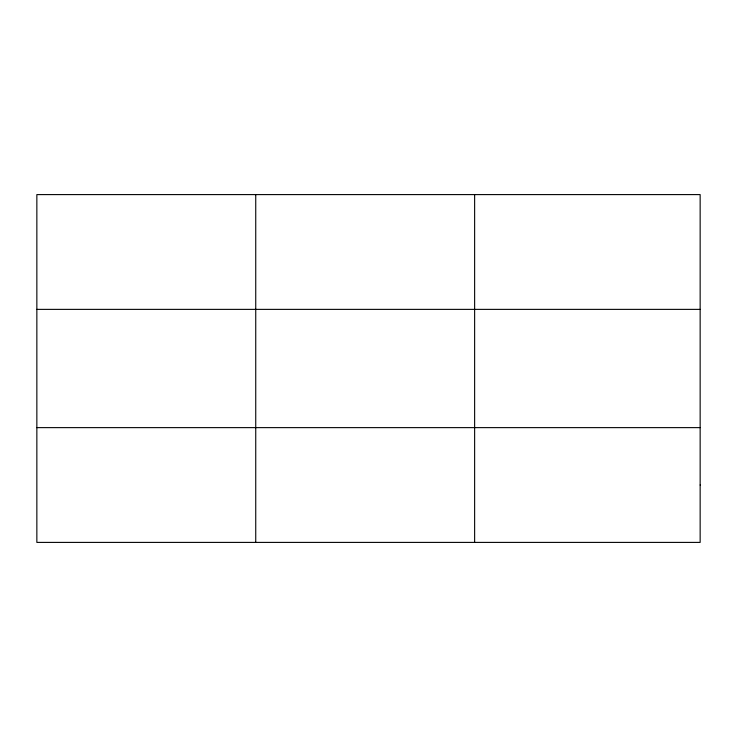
<?xml version="1.0" encoding="UTF-8"?>
<svg xmlns="http://www.w3.org/2000/svg" width="737" height="737" viewBox="0 0 737 737"><rect width="100%" height="100%" fill="white"/><g stroke="black" fill="none" stroke-linecap="round" stroke-linejoin="round"><path stroke-width="1.11" d="M255.739 194.596L255.739 542.404M474.628 194.596L474.628 542.404M36.85 309.374L700.15 309.374M36.85 427.626L700.15 427.626M700.15 485.01L700.15 542.404L36.85 542.404L36.85 194.596L700.15 194.596L700.15 485.01"/></g></svg>
